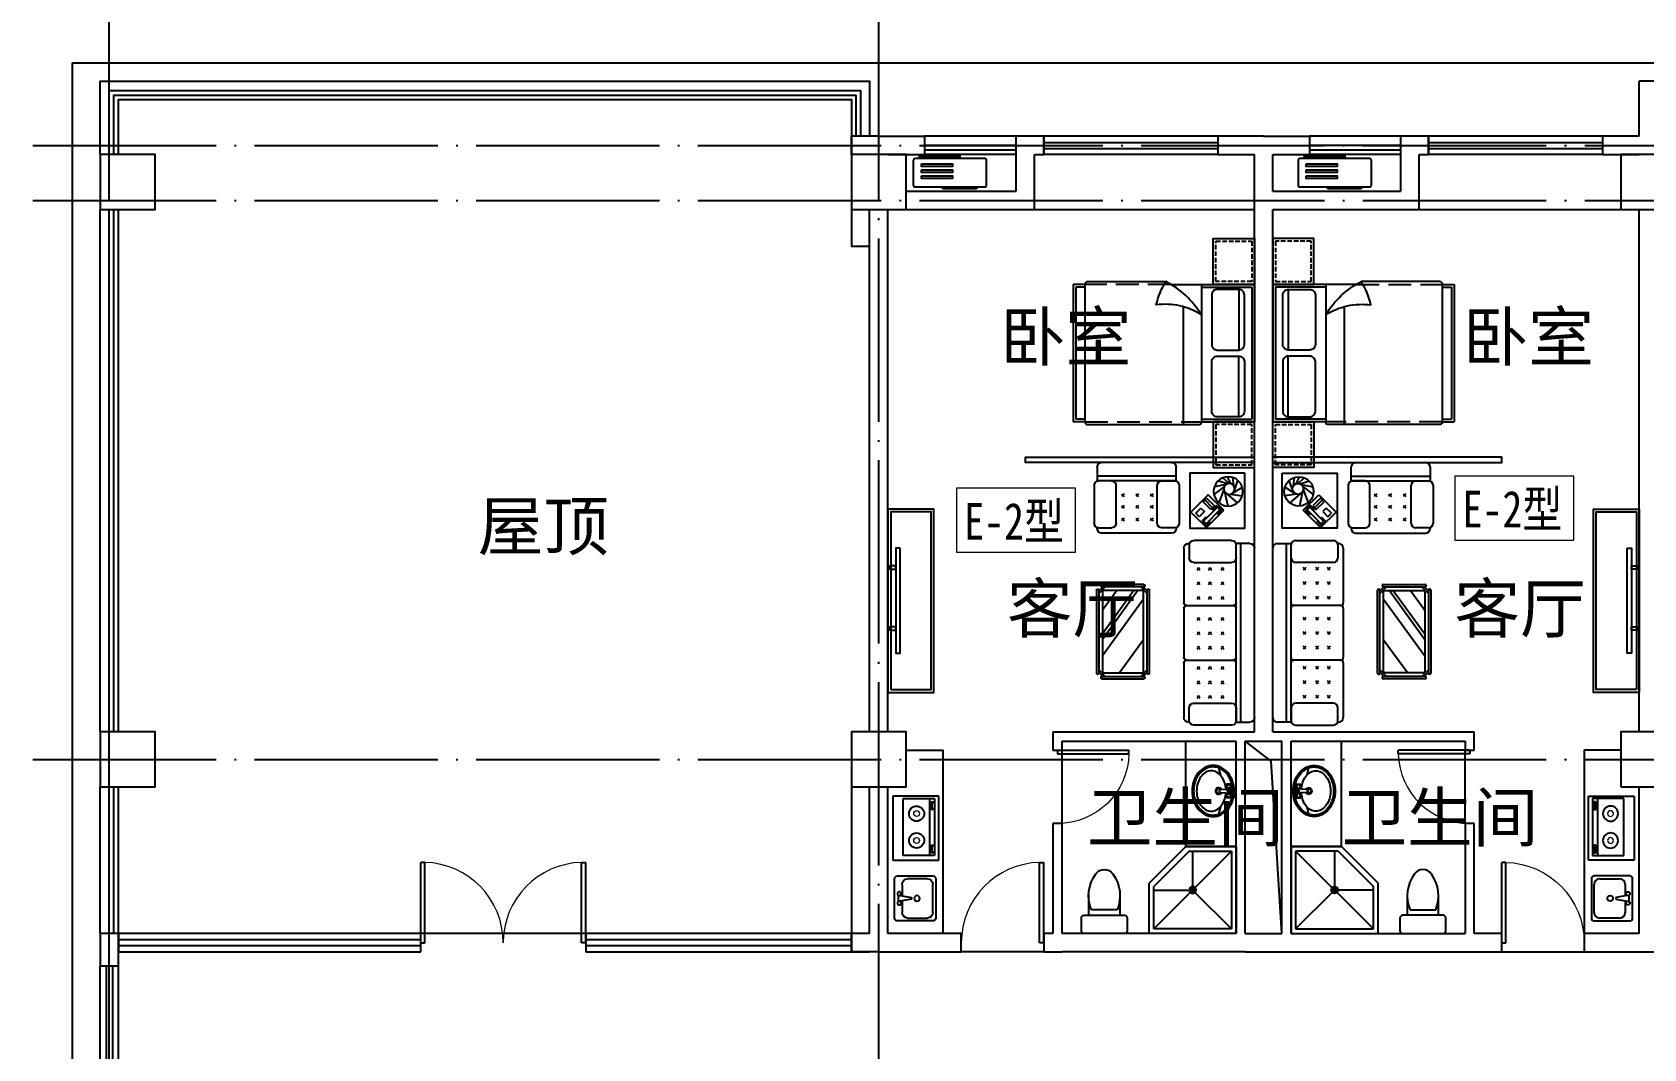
# Model space of a CAD drawing. Extents: x 122060 to 300410, y -425997 to -174060.
# Drawn here: x 159451 to 177043, y -388882 to -377791 of the extents above; entities that cross this region are included whole.
import ezdxf

# ---------------------------------------------------------------- set-up
doc = ezdxf.new("R2010")
doc.units = 0
doc.header["$LTSCALE"] = 1000
doc.header["$MEASUREMENT"] = 0
doc.linetypes.add('DASH', pattern=[0.35, 0.25, -0.1])
doc.linetypes.add('DOTE', pattern=[2.42, 2, -0.2, 0.02, -0.2])
doc.layers.get('0').update_dxf_attribs({"linetype": 'CONTINUOUS'})
for name, color, linetype in [('BALCONY', 6, 'CONTINUOUS'), ('DOTE', 1, 'CONTINUOUS'), ('WALL', 255, 'CONTINUOUS'), ('WINDOW', 4, 'CONTINUOUS'), ('WR-COLUMN', 255, 'CONTINUOUS'), ('WR-WALL', 255, 'CONTINUOUS'), ('厨卫', 8, 'CONTINUOUS'), ('家具', 8, 'CONTINUOUS'), ('平面看线', 8, 'CONTINUOUS'), ('空调', 8, 'CONTINUOUS')]:
    doc.layers.add(name, color=color, linetype=linetype)
doc.layers.add('PUB_TEXT', color=7, linetype='CONTINUOUS', lineweight=0)
doc.styles.add('dim_font', font='SIMPLEX.shx', dxfattribs={"width": 0.8})
doc.styles.add('宋体', font='SimSun.ttf')
doc.styles.add('黑体', font='SIMHEI.TTF', dxfattribs={"width": 0.8})

# ---------------------------------------------------------------- blocks, each defined once
blk = doc.blocks.new('dgfgf')
at = {"layer": '家具'}
blk.add_lwpolyline([(7597, -62676), (7147, -62676), (7147, -63176), (7597, -63176), (7597, -62676), (7517, -62676)], dxfattribs=at)
at = {"layer": '家具', "color": 251, "linetype": 'DASH', "ltscale": 0.2}
blk.add_lwpolyline([(7567, -62706), (7177, -62706), (7177, -63146), (7567, -63146)], close=True, dxfattribs=at)
blk = doc.blocks.new('A$C72813290')
at = {"layer": '家具'}
for p, q in [((579, 2000), (0, 2000)), ((0, 500), (0, 2000)), ((30, 530), (30, 1970)), ((579, 1970), (30, 1970)), ((170, 1945), (170, 1283)), ((579, 500), (579, 2010)), ((1830, 2030), (599, 2030)), ((779, 753), (779, 2030)), ((1850, 500), (1850, 2000)), ((1850, 2000), (1980, 2000)), ((1850, 1970), (1950, 1970)), ((1950, 530), (1950, 1970)), ((1980, 500), (1980, 2000)), ((170, 555), (170, 1217)), ((579, 530), (30, 530)), ((1850, 530), (1950, 530)), ((912, 500), (0, 500)), ((1830, 470), (967, 470)), ((1850, 500), (1980, 500))]:
    blk.add_line(p, q, dxfattribs=at)
at = {"layer": '家具', "linetype": 'DASH'}
for p, q in [((1850, 2000), (579, 2000)), ((912, 500), (1850, 500))]:
    blk.add_line(p, q, dxfattribs=at)
at = {"layer": '家具'}
for points in [[(170, 1945), (405, 1945, -0.414214), (465, 1885), (465, 1343, -0.414214), (405, 1283), (170, 1283, -0.414214), (110, 1343), (110, 1885, -0.414214)], [(170, 555), (405, 555, 0.414214), (465, 615), (465, 1157, 0.414214), (405, 1217), (170, 1217, 0.414214), (110, 1157), (110, 615, 0.414214)]]:
    blk.add_lwpolyline(points, format="xyb", close=True, dxfattribs=at)
blk.add_lwpolyline([(579, 833, 0.180302), (1071, 725, -0.088637), (967, 470, 28871.271551)], format="xyb", dxfattribs=at)
for centre, radius, start, end in [((599, 2010), 20, 90, 180), ((1819, 2001), 30.7, 357.6884, 69.6917), ((1392, 1313), 944, 210.6075, 243.2773), ((1819, 499), 30.7, 290.3566, 2.3152)]:
    blk.add_arc(centre, radius, start, end, dxfattribs=at)
blk.add_blockref('dgfgf', (-7147, 65176), dxfattribs=at)
at = {"layer": '家具', "xscale": -1, "rotation": 180}
blk.add_blockref('dgfgf', (-7147, -62676), dxfattribs=at)
blk = doc.blocks.new('asfdgdfhfgj')
at = {"layer": '家具'}
for p, q in [((253, 470), (-697, 470)), ((-697, 470), (-697, -80)), ((203, 420), (-647, 420)), ((-647, 420), (-647, -42)), ((-647, 420), (203, -430)), ((203, 420), (-196, 22)), ((203, -430), (203, 420)), ((253, -480), (253, 470)), ((-222, -5), (-222, 20)), ((-297, -480), (-697, -80)), ((-647, -5), (-260, -5)), ((-260, -430), (-647, -42)), ((-247, -5), (-222, -5)), ((-222, -5), (-197, -5)), ((-222, -30), (-222, -5)), ((-222, -430), (-222, -42)), ((-297, -480), (253, -480)), ((-260, -430), (203, -430))]:
    blk.add_line(p, q, dxfattribs=at)
for radius in [37.5, 25]:
    blk.add_circle((-222, -5), radius, dxfattribs=at)
blk = doc.blocks.new('asfdfgfhfg')
at = {"layer": '家具'}
for p, q in [((-4, 1795), (759, 1795)), ((-54, 1595), (-54, 1745)), ((-54, 1645), (809, 1645)), ((-54, 1595), (809, 1595)), ((102, 1595), (-37, 1595)), ((652, 1595), (792, 1595)), ((809, 1745), (809, 1592)), ((-575, 1274), (-405, 1443)), ((-405, 1443), (-216, 1255)), ((-87, 1545), (-87, 1134)), ((152, 1134), (152, 1545)), ((198, 1453), (229, 1423)), ((229, 1453), (198, 1423)), ((356, 1453), (386, 1423)), ((386, 1453), (356, 1423)), ((514, 1453), (544, 1423)), ((544, 1453), (514, 1423)), ((602, 1134), (602, 1545)), ((842, 1545), (842, 1134)), ((-386, 1085), (-575, 1274)), ((-556, 1274), (-509, 1227)), ((-504, 1326), (-551, 1278)), ((-551, 1278), (-509, 1236)), ((-532, 1278), (-504, 1307)), ((-532, 1278), (-381, 1128)), ((-509, 1236), (-499, 1245)), ((-509, 1227), (-495, 1241)), ((-462, 1283), (-504, 1326)), ((-353, 1156), (-504, 1307)), ((-452, 1283), (-499, 1330)), ((-386, 1406), (-471, 1321)), ((-471, 1321), (-433, 1283)), ((-471, 1274), (-462, 1283)), ((-466, 1269), (-452, 1283)), ((-452, 1302), (-367, 1387)), ((-433, 1283), (-348, 1368)), ((-348, 1368), (-386, 1406)), ((-216, 1255), (-386, 1085)), ((-325, 1297), (-363, 1260)), ((-363, 1260), (-306, 1203)), ((-268, 1241), (-325, 1297)), ((-306, 1203), (-268, 1241)), ((198, 1326), (229, 1296)), ((229, 1326), (198, 1296)), ((356, 1326), (386, 1296)), ((386, 1326), (356, 1296)), ((514, 1326), (544, 1296)), ((544, 1326), (514, 1296)), ((-424, 1151), (-414, 1161)), ((-381, 1109), (-424, 1151)), ((-386, 1189), (-377, 1198)), ((-334, 1156), (-381, 1109)), ((-381, 1128), (-353, 1156)), ((-377, 1198), (-334, 1156)), ((-54, 1084), (-54, 1075)), ((-37, 1084), (102, 1084)), ((198, 1189), (229, 1159)), ((229, 1189), (198, 1159)), ((386, 1189), (356, 1159)), ((356, 1189), (386, 1159)), ((514, 1189), (544, 1159)), ((544, 1189), (514, 1159)), ((792, 1084), (652, 1084)), ((809, 1084), (809, 1075)), ((-859, 912), (-706, 912)), ((-759, -1038), (-759, 912)), ((-709, -1038), (-709, 912)), ((-709, 755), (-709, 896)), ((-659, 946), (-247, 946)), ((-197, 912), (-189, 912)), ((-197, 896), (-197, 755)), ((-4, 1025), (759, 1025)), ((-909, -988), (-909, 862)), ((-247, 705), (-659, 705)), ((-139, 862), (-139, 264)), ((-546, 651), (-576, 620)), ((-546, 620), (-576, 651)), ((-409, 651), (-439, 620)), ((-409, 620), (-439, 651)), ((-282, 651), (-312, 620)), ((-282, 620), (-312, 651)), ((-546, 463), (-576, 493)), ((-546, 493), (-576, 463)), ((-409, 493), (-439, 463)), ((-409, 463), (-439, 493)), ((-282, 493), (-312, 463)), ((-282, 463), (-312, 493)), ((236, -505), (236, 404)), ((246, 414), (251, 414)), ((261, 368), (333, 440)), ((261, 396), (305, 440)), ((261, -505), (261, 404)), ((287, 455), (287, 450)), ((297, 465), (756, 465)), ((297, 440), (756, 440)), ((364, 400), (751, -134)), ((407, 400), (751, -75)), ((595, 400), (751, 185)), ((791, 368), (719, 440)), ((791, 396), (747, 440)), ((766, 455), (766, 450)), ((791, 404), (791, -505)), ((806, 414), (801, 414)), ((816, 404), (816, -505)), ((-169, 235), (-679, 235)), ((-546, 335), (-576, 305)), ((-546, 305), (-576, 335)), ((-409, 335), (-439, 305)), ((-409, 305), (-439, 335)), ((-282, 335), (-312, 305)), ((-282, 305), (-312, 335)), ((-139, 206), (-139, -332)), ((301, 305), (751, -315)), ((-546, 75), (-576, 105)), ((-546, 105), (-576, 75)), ((-409, 75), (-439, 105)), ((-409, 105), (-439, 75)), ((-282, 75), (-312, 105)), ((-282, 105), (-312, 75)), ((-546, -52), (-576, -82)), ((-546, -82), (-576, -52)), ((-409, -82), (-439, -52)), ((-409, -52), (-439, -82)), ((-282, -82), (-312, -52)), ((-282, -52), (-312, -82)), ((301, -138), (565, -500)), ((-546, -240), (-576, -210)), ((-546, -210), (-576, -240)), ((-409, -240), (-439, -210)), ((-409, -210), (-439, -240)), ((-282, -240), (-312, -210)), ((-282, -210), (-312, -240)), ((-169, -361), (-679, -361)), ((-546, -431), (-576, -461)), ((-546, -461), (-576, -431)), ((-409, -431), (-439, -461)), ((-409, -461), (-439, -431)), ((-282, -431), (-312, -461)), ((-282, -461), (-312, -431)), ((-139, -390), (-139, -988)), ((246, -515), (251, -515)), ((261, -468), (333, -540)), ((261, -496), (305, -540)), ((791, -468), (719, -540)), ((791, -496), (747, -540)), ((806, -515), (801, -515)), ((-546, -619), (-576, -588)), ((-546, -588), (-576, -619)), ((-409, -588), (-439, -619)), ((-409, -619), (-439, -588)), ((-282, -588), (-312, -619)), ((-282, -619), (-312, -588)), ((287, -555), (287, -550)), ((756, -540), (297, -540)), ((756, -565), (297, -565)), ((766, -555), (766, -550)), ((-247, -831), (-659, -831)), ((-546, -746), (-576, -776)), ((-546, -776), (-576, -746)), ((-409, -746), (-439, -776)), ((-409, -776), (-439, -746)), ((-282, -746), (-312, -776)), ((-282, -776), (-312, -746)), ((-709, -1038), (-859, -1038)), ((-709, -881), (-709, -1021)), ((-197, -1021), (-197, -881)), ((-197, -1038), (-189, -1038)), ((-659, -1071), (-247, -1071))]:
    blk.add_line(p, q, dxfattribs=at)
at = {"layer": '家具', "color": 6}
for p, q in [((-694, 1502), (-729, 1600)), ((-683, 1543), (-673, 1632)), ((-651, 1566), (-616, 1640)), ((-632, 1568), (-564, 1629)), ((-611, 1564), (-511, 1595)), ((-677, 1466), (-777, 1525)), ((-649, 1450), (-776, 1433)), ((-609, 1454), (-722, 1355)), ((-583, 1478), (-618, 1320)), ((-598, 1556), (-471, 1530)), ((-581, 1533), (-467, 1445)), ((-575, 1501), (-521, 1357))]:
    blk.add_line(p, q, dxfattribs=at)
at = {"layer": '家具'}
for points in [[(-805, 1679), (-205, 1679), (-205, 1079), (-805, 1079)], [(301, 400), (751, 400), (751, -500), (301, -500)]]:
    blk.add_lwpolyline(points, close=True, dxfattribs=at)
at = {"layer": '家具', "color": 6}
for centre, radius in [((-623, 1480), 160), ((-634, 1508), 60)]:
    blk.add_circle(centre, radius, dxfattribs=at)
at = {"layer": '家具'}
for centre, radius, start, end in [((-4, 1745), 50, 90, 180), ((759, 1745), 50, 0, 90), ((-37, 1545), 50, 90, 180), ((102, 1545), 50, 0, 90), ((652, 1545), 50, 90, 180), ((792, 1545), 50, 0, 90), ((-37, 1134), 50, 180, 270), ((-4, 1075), 50, 180, 270), ((102, 1134), 50, 270, 0), ((652, 1134), 50, 180, 270), ((759, 1075), 50, 270, 0), ((792, 1134), 50, 270, 0), ((-859, 862), 50, 90, 180), ((-659, 896), 50, 90, 180), ((-247, 896), 50, 0, 90), ((-189, 862), 50, 0, 90), ((-659, 755), 50, 180, 270), ((-247, 755), 50, 270, 0), ((246, 404), 10, 90, 180), ((251, 404), 10, 0, 90), ((297, 455), 10, 90, 180), ((297, 450), 10, 180, 270), ((756, 455), 10, 0, 90), ((756, 450), 10, 270, 0), ((801, 404), 10, 90, 180), ((806, 404), 10, 0, 90), ((-679, 265), 30, 180, 270), ((-679, 205), 30, 90, 180), ((-169, 265), 30, 270, 0), ((-169, 205), 30, 0, 90), ((-679, -331), 30, 180, 270), ((-169, -331), 30, 270, 0), ((-679, -391), 30, 90, 180), ((-169, -391), 30, 0, 90), ((246, -505), 10, 180, 270), ((251, -505), 10, 270, 0), ((801, -505), 10, 180, 270), ((806, -505), 10, 270, 0), ((297, -550), 10, 90, 180), ((297, -555), 10, 180, 270), ((756, -550), 10, 0, 90), ((756, -555), 10, 270, 0), ((-659, -881), 50, 90, 180), ((-247, -881), 50, 0, 90), ((-859, -988), 50, 180, 270), ((-659, -1021), 50, 180, 270), ((-247, -1021), 50, 270, 0), ((-189, -988), 50, 270, 0)]:
    blk.add_arc(centre, radius, start, end, dxfattribs=at)
at = {"layer": '家具', "style": 'dim_font', "width": 0.8, "flags": 9}
for tag, p, rotation in [('YSIZE', (377, 1795), 180), ('XSIZE', (377, 1795), 180), ('YSIZE', (-909, -63), 270), ('XSIZE', (-909, -63), 270)]:
    blk.add_attdef(tag, p, '', height=0.5, rotation=rotation, dxfattribs=at)
blk = doc.blocks.new('A$C2FB07499')
at = {"layer": '家具', "ltscale": 0.5}
blk.add_lwpolyline([(500, 0), (0, 0), (0, 2000), (500, 2000)], close=True, dxfattribs=at)
at = {"layer": '家具', "color": 251, "ltscale": 40}
for points in [[(470, 30), (30, 30), (30, 1970), (470, 1970)], [(368, 1572), (415, 1572), (415, 428), (368, 428)], [(415, 1381), (480, 1381), (480, 1343), (415, 1343)], [(415, 717), (480, 717), (480, 679), (415, 679)]]:
    blk.add_lwpolyline(points, close=True, dxfattribs=at)
blk = doc.blocks.new('safedgdhgfh')
at = {"layer": '厨卫', "linetype": 'Continuous'}
for p, q in [((-352, -356), (-352, 344)), ((-352, 344), (148, 344)), ((148, 344), (148, -356)), ((148, -356), (-352, -356))]:
    blk.add_line(p, q, dxfattribs=at)
at = {"layer": '厨卫'}
for p, q in [((103, 293), (-239, 293)), ((-239, 293), (-239, -330)), ((47, -330), (47, 293)), ((103, -330), (103, 293)), ((-239, -330), (103, -330))]:
    blk.add_line(p, q, dxfattribs=at)
at = {"layer": '厨卫', "lineweight": 13}
for p, q in [((71, 268), (81, 268)), ((96, 251), (79, 251)), ((79, 251), (79, 186)), ((79, 186), (96, 186)), ((96, 186), (96, 251)), ((70, 176), (81, 176)), ((70, -297), (81, -297)), ((71, -205), (81, -205)), ((79, -222), (79, -287)), ((96, -222), (79, -222)), ((79, -287), (96, -287)), ((96, -287), (96, -222))]:
    blk.add_line(p, q, dxfattribs=at)
for points in [[(71, 268, 0.259034), (67, 266, 0.076276), (63, 254, 0.036515), (60, 241, 0.026615), (59, 222, 0.026615), (60, 203, 0.036515), (63, 189, 0.076276), (67, 178, 0.259034), (71, 176, 0.078462), (72, 176, 0.056762)], [(81, 268, 0.259034), (78, 266, 0.076276), (73, 254, 0.036515), (71, 241, 0.026615), (70, 222, 0.026615), (71, 203, 0.036515), (73, 189, 0.076276), (78, 178, 0.259034), (81, 176, 0.259034), (85, 178, 0.056762), (89, 186, 0.036515)], [(91, 251, 0.008736), (90, 254, 0.076276), (85, 266, 0.259034), (81, 268, 0.259034)], [(71, -205, 0.259034), (67, -207, 0.076276), (63, -219, 0.036515), (60, -232, 0.026615), (59, -251, 0.026615), (60, -270, 0.036515), (63, -284, 0.076276), (67, -295, 0.259034), (71, -297, 0.078462), (72, -297, 0.056762)], [(81, -205, 0.259034), (78, -207, 0.076276), (73, -219, 0.036515), (71, -232, 0.026615), (70, -251, 0.026615), (71, -270, 0.036515), (73, -284, 0.076276), (78, -295, 0.259034), (81, -297, 0.259034), (85, -295, 0.056762), (89, -287, 0.036515)], [(91, -222, 0.008736), (90, -219, 0.076276), (85, -207, 0.259034), (81, -205, 0.259034)]]:
    blk.add_lwpolyline(points, format="xyb", dxfattribs=at)
at = {"layer": '厨卫', "linetype": 'Continuous'}
for centre, start, end in [((-94, 128), 270, 269.036), ((-94, -165), 90.964, 90)]:
    blk.add_arc(centre, 82.5, start, end, dxfattribs=at)
at = {"layer": '厨卫', "linetype": 'Continuous', "lineweight": 13}
for centre, start, end in [((-94, 128), 270, 269.3468), ((-94, -165), 90.6532, 90)]:
    blk.add_arc(centre, 31.6, start, end, dxfattribs=at)
blk = doc.blocks.new('空调机')
at = {"layer": '空调', "color": 8}
for p, q in [((2416486, -275315), (2416486, -275325)), ((2416849, -275305), (2416496, -275305)), ((2416859, -275325), (2416859, -275315))]:
    blk.add_line(p, q, dxfattribs=at)
blk.add_lwpolyline([(2416186, -275325), (2416946, -275325, -0.414214), (2416966, -275345), (2416966, -275615, -0.414214), (2416946, -275635), (2416186, -275635, -0.414214), (2416166, -275615), (2416166, -275345, -0.414214)], format="xyb", close=True, dxfattribs=at)
for points in [[(2416256, -275445), (2416592, -275445), (2416592, -275416), (2416256, -275416)], [(2416235, -275664), (2416675, -275664), (2416675, -275649), (2416235, -275649)], [(2416256, -275511), (2416592, -275511), (2416592, -275482), (2416256, -275482)], [(2416256, -275577), (2416592, -275577), (2416592, -275548), (2416256, -275548)]]:
    blk.add_lwpolyline(points, close=True, dxfattribs=at)
for centre, start, end in [((2416496, -275315), 90, 180), ((2416849, -275315), 0, 90)]:
    blk.add_arc(centre, 10, start, end, dxfattribs=at)
blk = doc.blocks.new('_FZHK')
blk.add_lwpolyline([(-0.5, -0.5), (0.5, -0.5), (0.5, 0.5), (-0.5, 0.5)], close=True)
blk = doc.blocks.new('$DorLib2D$00000001')
for p, q in [((0.45, 0.975), (0.5, 0.975)), ((0.45, 0), (0.45, 0.975)), ((0.5, 0), (0.5, 0.975)), ((0.5, 0), (0.45, 0))]:
    blk.add_line(p, q)
at = {"lineweight": 13}
blk.add_arc((0.475, 0), 0.975, 91.4693, 180, dxfattribs=at)
blk = doc.blocks.new('$TCHSYS$WIN2D')
for p, q in [((-0.5, 0.5), (0.5, 0.5)), ((-0.5, 0.5), (-0.5, -0.5)), ((0.5, 0.5), (0.5, -0.5)), ((0.5, 0.1667), (-0.5, 0.1667)), ((0.5, -0.1667), (-0.5, -0.1667)), ((-0.5, -0.5), (0.5, -0.5))]:
    blk.add_line(p, q)
blk = doc.blocks.new('$DorLib2D$00000002')
for p, q in [((-0.5, 0), (-0.5, 0.4875)), ((-0.475, 0.4875), (-0.5, 0.4875)), ((-0.475, 0), (-0.475, 0.4875)), ((0.475, 0), (0.475, 0.4875)), ((0.475, 0.4875), (0.5, 0.4875)), ((0.5, 0), (0.5, 0.4875)), ((-0.5, 0), (-0.475, 0)), ((0.5, 0), (0.475, 0))]:
    blk.add_line(p, q)
at = {"lineweight": 13}
for centre, start, end in [((-0.4875, 0), 0, 88.53072), ((0.4875, 0), 91.46928, 180)]:
    blk.add_arc(centre, 0.4875, start, end, dxfattribs=at)
blk = doc.blocks.new('$plan$00001613')
at = {"layer": '厨卫'}
for p, q in [((-260, -140), (-260, 140)), ((-200, 170), (-200, -170))]:
    blk.add_line(p, q, dxfattribs=at)
blk.add_lwpolyline([(-430, -170), (-200, -170), (-200, -220, 0.414214), (-170, -250), (-30, -250, 0.414214), (0, -220), (0, 220, 0.414214), (-30, 250), (-170, 250, 0.414214), (-200, 220), (-200, 170), (-430, 170)], format="xyb", dxfattribs=at)
for centre, radius, start, end in [((-590, 0), 110, 123.4509, 236.5491), ((-413, -227), 398, 67.4505, 126.6381), ((-413, 227), 398, 233.3619, 292.5495)]:
    blk.add_arc(centre, radius, start, end, dxfattribs=at)
blk = doc.blocks.new('$plan$00001629')
for p, q in [((-252, -170), (-172, -150)), ((-75, -35), (-75, -85)), ((-75, -35), (75, -35)), ((-75, -85), (-21, -85)), ((-16, -146), (-25, -35)), ((16, -146), (25, -35)), ((21, -85), (75, -85)), ((75, -35), (75, -85)), ((172, -150), (252, -170))]:
    blk.add_line(p, q)
for centre, radius in [((-50, -60), 20), ((1, -60), 10), ((50, -60), 20)]:
    blk.add_circle(centre, radius)
for centre, radius, start, end in [((0, -340), 340, 90, 108.7907), ((0, -340), 340, 71.2093, 90), ((-90, -230), 190, 153.24, 180), ((-90, -230), 173, 153.24, 180), ((-46, -252), 239, 129.4007, 153.24), ((-46, -252), 222, 129.4007, 153.24), ((-53, -278), 174, 126.0274, 150.3366), ((-18, -286), 283, 108.7907, 129.4007), ((-18, -286), 266, 108.7907, 129.4007), ((-21, -322), 229, 106.7647, 126.0274), ((0, -340), 323, 90, 108.7907), ((0, -391), 301, 93.9271, 106.7647), ((0, -170), 35, 118.7783, 61.2217), ((0, -170), 25, 129.0728, 50.9272), ((0, -146), 16.3, 180, 0), ((0, -340), 323, 71.2093, 90), ((0, -391), 301, 73.2353, 86.0729), ((21, -322), 229, 53.9726, 73.2353), ((18, -286), 266, 50.5993, 71.2093), ((18, -286), 283, 50.5993, 71.2093), ((53, -278), 174, 29.6634, 53.9726), ((46, -252), 222, 26.76, 50.5993), ((46, -252), 239, 26.76, 50.5993), ((90, -230), 173, 0, 26.76), ((90, -230), 190, 0, 26.76), ((-90, -230), 190, 180, 206.76), ((-90, -230), 173, 180, 206.76), ((-46, -208), 239, 206.76, 230.5993), ((-46, -208), 222, 206.76, 230.5993), ((-102, -250), 118, 150.3366, 180), ((-102, -250), 118, 180, 209.6634), ((-53, -222), 174, 209.6634, 233.9726), ((53, -222), 174, 306.0274, 330.3366), ((46, -208), 222, 309.4007, 333.24), ((46, -208), 239, 309.4007, 333.24), ((102, -250), 118, 0, 29.6634), ((102, -250), 118, 330.3366, 0), ((90, -230), 173, 333.24, 0), ((90, -230), 190, 333.24, 0), ((-18, -174), 283, 230.5993, 251.2093), ((-18, -174), 266, 230.5993, 251.2093), ((-21, -178), 229, 233.9726, 253.2353), ((0, -120), 340, 251.2093, 270), ((0, -120), 323, 251.2093, 270), ((0, -109), 301, 253.2353, 270), ((0, -109), 301, 270, 286.7647), ((0, -120), 323, 270, 288.7907), ((0, -120), 340, 270, 288.7907), ((21, -178), 229, 286.7647, 306.0274), ((18, -174), 266, 288.7907, 309.4007), ((18, -174), 283, 288.7907, 309.4007)]:
    blk.add_arc(centre, radius, start, end)
blk = doc.blocks.new('$plan$00000356')
at = {"color": 0, "linetype": 'ByBlock'}
for p, q in [((215, 0), (-215, 0)), ((-245, -31), (-245, -419)), ((-215, -358), (-215, -143)), ((-153, -82), (-26, -82)), ((-31, -41), (31, -41)), ((-31, -61), (-10, -184)), ((10, -184), (31, -61)), ((26, -82), (153, -82)), ((215, -143), (215, -358)), ((245, -419), (245, -31)), ((-10, -184), (10, -184)), ((-215, -450), (215, -450)), ((153, -419), (-153, -419))]:
    blk.add_line(p, q, dxfattribs=at)
for centre, radius in [((-51, -51), 20.5), ((51, -51), 20.5), ((0, -245), 30.7)]:
    blk.add_circle(centre, radius, dxfattribs=at)
for centre, radius, start, end in [((-215, -31), 30.7, 90, 180), ((-153, -143), 61.4, 90, 180), ((153, -143), 61.4, 0, 90), ((215, -31), 30.7, 0, 90), ((-215, -419), 30.7, 180, 270), ((-153, -358), 61.4, 180, 270), ((153, -358), 61.4, 270, 0), ((215, -419), 30.7, 270, 0)]:
    blk.add_arc(centre, radius, start, end, dxfattribs=at)

msp = doc.modelspace()

# ---------------------------------------------------------------- linework, layer by layer
at = {"layer": 'BALCONY', "color": 8}
for p, q in [((170192.7, -378925.6), (169192.7, -378925.6)), ((174392.7, -378925.6), (173392.7, -378925.6)), ((170192.7, -379125.6), (169192.7, -379125.6)), ((174392.7, -379125.6), (173392.7, -379125.6))]:
    msp.add_line(p, q, dxfattribs=at)
at = {"layer": 'BALCONY'}
for p, q in [((170192.7, -379025.6), (169192.7, -379025.6)), ((170192.7, -379075.6), (169192.7, -379075.6)), ((174392.7, -379025.6), (173392.7, -379025.6)), ((174392.7, -379075.6), (173392.7, -379075.6))]:
    msp.add_line(p, q, dxfattribs=at)
at = {"layer": 'BALCONY', "color": 8}
for points in [[(160192.7, -379125.6), (160192.7, -378325.6), (168592.7, -378325.6), (168592.7, -378925.6)], [(160392.7, -379125.6), (160392.7, -378525.6), (168392.7, -378525.6), (168392.7, -378925.6)], [(160192.7, -385425.6), (160192.7, -379725.6)], [(160392.7, -385425.6), (160392.7, -379725.6)], [(160192.7, -387625.6), (160192.7, -386025.6)], [(160392.7, -387625.6), (160392.7, -386025.6)]]:
    msp.add_lwpolyline(points, dxfattribs=at)
at = {"layer": 'BALCONY'}
for points in [[(160292.7, -379125.6), (160292.7, -378425.6), (168492.7, -378425.6), (168492.7, -378925.6)], [(160342.7, -379125.6), (160342.7, -378475.6), (168442.7, -378475.6), (168442.7, -378925.6)], [(160292.7, -385425.6), (160292.7, -379725.6)], [(160342.7, -385425.6), (160342.7, -379725.6)], [(160292.7, -387625.6), (160292.7, -386025.6)], [(160342.7, -387625.6), (160342.7, -386025.6)]]:
    msp.add_lwpolyline(points, dxfattribs=at)
at = {"layer": 'DOTE', "linetype": 'DOTE'}
for p, q in [((160292.7, -401400.9), (160292.7, -374585.9)), ((168692.7, -401400.9), (168692.7, -374585.9)), ((157037.6, -379025.6), (258044.4, -379025.6)), ((157037.6, -379625.6), (258044.4, -379625.6)), ((157037.6, -385725.6), (258044.4, -385725.6))]:
    msp.add_line(p, q, dxfattribs=at)
at = {"layer": 'PUB_TEXT'}
for points in [[(170840, -382764.8), (169540, -382764.8), (169540, -383464.8), (170840, -383464.8)], [(176280.5, -382632.9), (174980.5, -382632.9), (174980.5, -383332.9), (176280.5, -383332.9)]]:
    msp.add_lwpolyline(points, close=True, dxfattribs=at)
at = {"layer": 'WALL'}
for p, q in [((172792.7, -379625.6), (172792.7, -379125.6)), ((172992.7, -379525.6), (172992.7, -379125.6)), ((168992.7, -379525.6), (170192.7, -379525.6)), ((172992.7, -379525.6), (174392.7, -379525.6)), ((168992.7, -379725.6), (170392.7, -379725.6)), ((172792.7, -385425.6), (172792.7, -379625.6)), ((172992.7, -379725.6), (174592.7, -379725.6)), ((172992.7, -385425.6), (172992.7, -379725.6)), ((170592.7, -385425.6), (172692.7, -385425.6)), ((170592.7, -385425.6), (170592.7, -385625.6)), ((170692.7, -385525.6), (172592.7, -385525.6)), ((170692.7, -385625.6), (170692.7, -385525.6)), ((172592.7, -387625.6), (172592.7, -385525.6)), ((172692.7, -385425.6), (172792.7, -385425.6)), ((172692.7, -387625.6), (172692.7, -385525.6)), ((172692.7, -385525.6), (172892.7, -385525.6)), ((172892.7, -385525.6), (173092.7, -385525.6)), ((172992.7, -385425.6), (173092.7, -385425.6)), ((173092.7, -385425.6), (175192.7, -385425.6)), ((173092.7, -387625.6), (173092.7, -385525.6)), ((173192.7, -387625.6), (173192.7, -385525.6)), ((173192.7, -385525.6), (175092.7, -385525.6)), ((175092.7, -385525.6), (175092.7, -385625.6)), ((175192.7, -385625.6), (175192.7, -385425.6)), ((170592.7, -385625.6), (170692.7, -385625.6)), ((175092.7, -385625.6), (175192.7, -385625.6)), ((170692.7, -386425.6), (170592.7, -386425.6)), ((170592.7, -386425.6), (170592.7, -387625.6)), ((170692.7, -387625.6), (170692.7, -386425.6)), ((175192.7, -386425.6), (175092.7, -386425.6)), ((175092.7, -386425.6), (175092.7, -387625.6)), ((175192.7, -387625.6), (175192.7, -386425.6)), ((168592.7, -387625.6), (168392.7, -387625.6)), ((168392.7, -387825.6), (168392.7, -387625.6)), ((169592.7, -387625.6), (168792.7, -387625.6)), ((169592.7, -387825.6), (169592.7, -387625.6)), ((170592.7, -387625.6), (170492.7, -387625.6)), ((170492.7, -387625.6), (170492.7, -387825.6)), ((172592.7, -387625.6), (170692.7, -387625.6)), ((172692.7, -387625.6), (173092.7, -387625.6)), ((173192.7, -387625.6), (175092.7, -387625.6)), ((175492.7, -387625.6), (175192.7, -387625.6)), ((175492.7, -387825.6), (175492.7, -387625.6)), ((176992.7, -387625.6), (176392.7, -387625.6)), ((176392.7, -387625.6), (176392.7, -387825.6)), ((168692.7, -387825.6), (168392.7, -387825.6)), ((168692.7, -387825.6), (169592.7, -387825.6)), ((170492.7, -387825.6), (170692.7, -387825.6)), ((172692.7, -387825.6), (170692.7, -387825.6)), ((172692.7, -387825.6), (173092.7, -387825.6)), ((173092.7, -387825.6), (175092.7, -387825.6)), ((175092.7, -387825.6), (175492.7, -387825.6)), ((176392.7, -387825.6), (177192.7, -387825.6))]:
    msp.add_line(p, q, dxfattribs=at)
at = {"layer": 'WALL', "color": 4}
for p, q in [((163692.7, -387625.6), (160392.7, -387625.6)), ((160392.7, -387625.6), (160392.7, -387825.6)), ((163692.7, -387692.3), (160392.7, -387692.3)), ((163692.7, -387825.6), (163692.7, -387625.6)), ((168392.7, -387625.6), (165492.7, -387625.6)), ((165492.7, -387625.6), (165492.7, -387825.6)), ((168392.7, -387692.3), (165492.7, -387692.3)), ((163692.7, -387758.9), (160392.7, -387758.9)), ((160392.7, -387825.6), (163692.7, -387825.6)), ((168392.7, -387758.9), (165492.7, -387758.9)), ((165492.7, -387825.6), (168392.7, -387825.6))]:
    msp.add_line(p, q, dxfattribs=at)
at = {"layer": 'WALL'}
for points in [[(172792.7, -382485.6), (170292.7, -382485.6), (170292.7, -382425.6), (172792.7, -382425.6)], [(172992.7, -382485.6), (175492.7, -382485.6), (175492.7, -382425.6), (172992.7, -382425.6)]]:
    msp.add_lwpolyline(points, dxfattribs=at)
at = {"layer": 'WINDOW'}
for p, q in [((170392.7, -379725.6), (172792.7, -379725.6)), ((174592.7, -379725.6), (176792.7, -379725.6)), ((170692.7, -386425.6), (170692.7, -385625.6)), ((175092.7, -386425.6), (175092.7, -385625.6)), ((165492.7, -387625.6), (163692.7, -387625.6)), ((170492.7, -387825.6), (169592.7, -387825.6)), ((175492.7, -387825.6), (176392.7, -387825.6))]:
    msp.add_line(p, q, dxfattribs=at)
at = {"layer": 'WR-WALL'}
for p, q in [((177592.7, -378325.6), (176992.7, -378325.6)), ((176992.7, -378925.6), (176992.7, -378325.6)), ((168692.7, -378925.6), (168392.7, -378925.6)), ((168392.7, -379125.6), (168392.7, -378925.6)), ((168692.7, -378925.6), (169192.7, -378925.6)), ((169192.7, -378925.6), (169192.7, -379125.6)), ((170192.7, -379525.6), (170192.7, -378925.6)), ((170492.7, -378925.6), (170192.7, -378925.6)), ((170492.7, -379125.6), (170492.7, -378925.6)), ((172892.7, -378925.6), (172392.7, -378925.6)), ((172392.7, -378925.6), (172392.7, -379125.6)), ((172892.7, -378925.6), (173392.7, -378925.6)), ((173392.7, -378925.6), (173392.7, -379125.6)), ((174392.7, -379525.6), (174392.7, -378925.6)), ((174692.7, -378925.6), (174392.7, -378925.6)), ((174692.7, -379125.6), (174692.7, -378925.6)), ((176992.7, -378925.6), (176592.7, -378925.6)), ((176592.7, -378925.6), (176592.7, -379125.6)), ((168592.7, -379125.6), (168392.7, -379125.6)), ((168792.7, -379125.6), (169192.7, -379125.6)), ((170392.7, -379725.6), (170392.7, -379125.6)), ((170392.7, -379125.6), (170492.7, -379125.6)), ((172392.7, -379125.6), (172792.7, -379125.6)), ((172992.7, -379125.6), (173392.7, -379125.6)), ((174592.7, -379725.6), (174592.7, -379125.6)), ((174592.7, -379125.6), (174692.7, -379125.6)), ((176592.7, -379125.6), (176992.7, -379125.6)), ((168592.7, -385425.6), (168592.7, -379725.6)), ((168792.7, -385425.6), (168792.7, -379725.6)), ((176992.7, -381525.6), (176992.7, -379725.6)), ((176992.7, -385425.6), (176992.7, -381525.6)), ((168592.7, -387625.6), (168592.7, -386025.6)), ((168792.7, -387625.6), (168792.7, -386025.6)), ((176992.7, -387625.6), (176992.7, -386025.6)), ((160192.7, -387625.6), (160192.7, -387975.6)), ((160392.7, -387625.6), (160192.7, -387625.6)), ((160392.7, -387975.6), (160392.7, -387625.6)), ((160192.7, -387975.6), (160392.7, -387975.6))]:
    msp.add_line(p, q, dxfattribs=at)
for points in [[(168592.7, -378925.6), (168392.7, -378925.6), (168392.7, -380125.6), (168592.7, -380125.6)], [(168392.7, -386025.6), (168392.7, -387825.6), (168592.7, -387825.6)]]:
    msp.add_lwpolyline(points, dxfattribs=at)
at = {"layer": '厨卫'}
for points in [[(172592.7, -386675.6), (172042.7, -386675.6), (172042.7, -385525.6)], [(173192.7, -386675.6), (173742.7, -386675.6), (173742.7, -385525.6)]]:
    msp.add_lwpolyline(points, dxfattribs=at)
at = {"layer": '家具'}
for points in [[(168992.7, -385625.6), (169392.7, -385625.6), (169392.7, -387625.6)], [(176792.7, -385625.6), (176392.7, -385625.6), (176392.7, -387625.6)]]:
    msp.add_lwpolyline(points, dxfattribs=at)
at = {"layer": '平面看线'}
for points in [[(159892.7, -378125.6), (183292.7, -378125.6), (183292.7, -378925.6), (186492.7, -378925.6), (186492.7, -378125.6), (229492.7, -378125.6), (229492.7, -378925.6), (232692.7, -378925.6), (232692.7, -378125.6), (256092.7, -378125.6), (256092.7, -399325.6), (236892.7, -399325.6), (236892.7, -398525.6), (233692.7, -398525.6), (233692.7, -399325.6), (190692.7, -399325.6), (190692.7, -398525.6), (187492.7, -398525.6), (187492.7, -399325.6), (159892.7, -399325.6), (159892.7, -378125.6)], [(173092.7, -387625.6), (172974.7, -385744.3), (172692.7, -385525.6)]]:
    msp.add_lwpolyline(points, dxfattribs=at)

# ---------------------------------------------------------------- block references
at = {"layer": 'WINDOW'}
for name, p, xscale, yscale, zscale in [('$TCHSYS$WIN2D', (171442.7, -379025.6), -1900, 200, -1900), ('$DorLib2D$00000001', (175942.7, -387725.6), -900, 900, -900)]:
    msp.add_blockref(name, p, dxfattribs=dict(at, xscale=xscale, yscale=yscale, zscale=zscale))
for name, p, xscale, yscale, zscale, rotation in [('$TCHSYS$WIN2D', (175642.7, -379025.6), -1900, 200, -1900, 359.9999999992945), ('$DorLib2D$00000001', (170642.7, -386025.6), 800, -800, 800, 90), ('$DorLib2D$00000001', (175142.7, -386025.6), 800, 800, 800, 90), ('$DorLib2D$00000002', (164592.7, -387725.6), -1800, -1800, -1800, 180), ('$DorLib2D$00000001', (170042.7, -387725.6), -900, -900, -900, 180), ('$TCHSYS$WIN2D', (160292.7, -388725.6), 1500, 200, 1500, 90.00000000044784)]:
    msp.add_blockref(name, p, dxfattribs=dict(at, xscale=xscale, yscale=yscale, zscale=zscale, rotation=rotation))
at = {"layer": 'WR-COLUMN', "xscale": 600, "yscale": 600, "zscale": 600}
for p in [(160492.7, -379425.6), (168692.7, -379425.6), (177092.7, -379425.6), (160492.7, -385725.6), (168692.7, -385725.6), (177092.7, -385725.6)]:
    msp.add_blockref('_FZHK', p, dxfattribs=at)
at = {"layer": '厨卫'}
for name, p, rotation in [('$plan$00001629', (172571.8, -386069.6), 270), ('safedgdhgfh', (176586.2, -386481.4), 180), ('asfdgdfhfgj', (173445.6, -387155.2), 180), ('$plan$00001613', (174631.6, -387625.6, 0), 270), ('$plan$00000356', (176921.1, -387241.3), 270)]:
    msp.add_blockref(name, p, dxfattribs=dict(at, rotation=rotation))
at = {"layer": '厨卫', "rotation": 270}
for name, p, yscale in [('$plan$00001629', (173213.7, -386069.6), -0.9999999999999996), ('$plan$00000356', (168864.4, -387241.3), -0.9999999999999998), ('$plan$00001613', (171153.9, -387625.6, 0), -1)]:
    msp.add_blockref(name, p, dxfattribs=dict(at, yscale=yscale))
at = {"layer": '厨卫', "xscale": -1, "rotation": 180}
for name, p in [('safedgdhgfh', (169199.2, -386481.4)), ('asfdgdfhfgj', (172339.9, -387155.2))]:
    msp.add_blockref(name, p, dxfattribs=at)
at = {"layer": '家具', "rotation": 180}
msp.add_blockref('A$C72813290', (172792.7, -380041.5), dxfattribs=at)
at = {"layer": '家具', "xscale": -1, "rotation": 180}
msp.add_blockref('A$C72813290', (172992.7, -380041.5), dxfattribs=at)
at = {"layer": '家具', "xscale": -1}
for name, p in [('asfdfgfhfg', (171884.1, -384280.8)), ('A$C2FB07499', (169292.7, -384993.5))]:
    msp.add_blockref(name, p, dxfattribs=at)
at = {"layer": '家具'}
for name, p in [('asfdfgfhfg', (173901.4, -384280.8)), ('A$C2FB07499', (176492.7, -384993.5))]:
    msp.add_blockref(name, p, dxfattribs=at)
at = {"layer": '空调', "xscale": -1, "rotation": 180}
for p in [(-2247096.8, -654803.7), (-2242896.8, -654803.7)]:
    msp.add_blockref('空调机', p, dxfattribs=at)

# ---------------------------------------------------------------- texts
at = {"layer": 'PUB_TEXT', "style": '宋体'}
for s, p in [('卧室', (170015, -381375.9)), ('卧室', (175066, -381375.9)), ('屋顶', (164314.5, -383441.3)), ('客厅', (170090.5, -384340.3)), ('客厅', (174975.7, -384340.3)), ('卫生间', (170962.8, -386620.8)), ('卫生间', (173743.1, -386620.8))]:
    msp.add_text(s, height=525, dxfattribs=at).set_placement(p)
at = {"layer": 'PUB_TEXT', "style": '黑体', "width": 0.8}
for p in [(175064.4, -383194), (169623.9, -383325.9)]:
    msp.add_text('E-2型', height=400, dxfattribs=at).set_placement(p)

doc.saveas('drawing.dxf')
